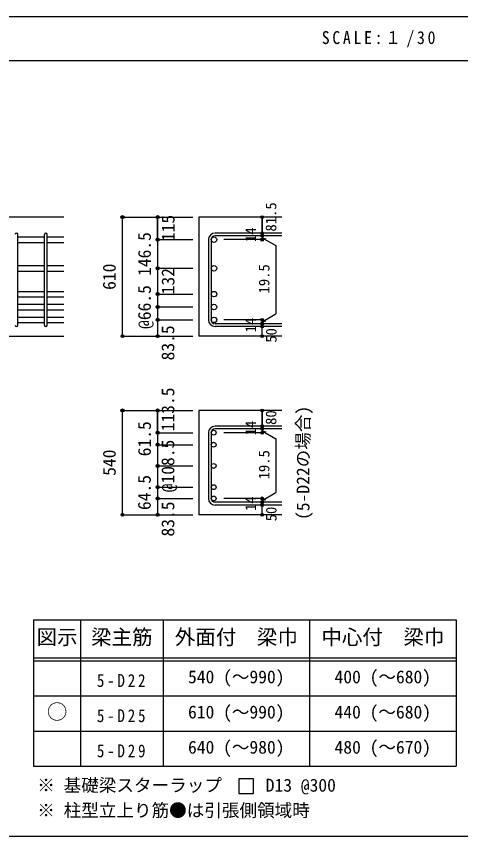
# Model space of a CAD drawing. Units: millimetres at full size, sheet at 1:30, with parts at other scales. Extents: x -5973 to 5954, y -4195 to 4201.
# Drawn here: x 1359 to 3633, y 3 to 4201 of the extents above; entities that cross this region are included whole.
import ezdxf
from ezdxf.enums import TextEntityAlignment as Align

# ---------------------------------------------------------------- set-up
doc = ezdxf.new("R2010")
doc.units = ezdxf.units.MM
doc.header["$LTSCALE"] = 30
doc.header["$PDMODE"] = 32
doc.header["$PDSIZE"] = 15
for name, color, linetype in [('0-1_躯体線', 2, 'Continuous'), ('0-5_基礎梁筋', 7, 'Continuous'), ('0-6_スタラップ筋', 7, 'Continuous'), ('0-7_文字', 4, 'Continuous'), ('0-D_寸法', 4, 'Continuous'), ('6-7_文字', 7, 'Continuous'), ('6-E_枠', 7, 'Continuous'), ('F-0_枠', 6, 'Continuous')]:
    doc.layers.add(name, color=color, linetype=linetype)
doc.styles.add('ＭＳ ゴシック', font='')
doc.styles.get('ＭＳ ゴシック').set_extended_font_data('MS Gothic')

msp = doc.modelspace()

# ---------------------------------------------------------------- linework, layer by layer
at = {"layer": '0-1_躯体線'}
for p, q in [((1602.44, 3173.3), (-97.56, 3173.3)), ((2717.44, 3173.3), (2292.44, 3173.3)), ((2292.44, 3173.3), (2292.44, 2564.3)), ((1202.44, 2564.3), (1602.44, 2564.3)), ((2717.44, 2564.3), (2292.44, 2564.3)), ((2717.44, 2183.72), (2292.44, 2183.72)), ((2292.44, 2183.72), (2292.44, 1650.22)), ((2717.44, 1650.22), (2292.44, 1650.22))]:
    msp.add_line(p, q, dxfattribs=at)
at = {"layer": '0-5_基礎梁筋'}
for p, q in [((1366.44, 3072.37), (1502.44, 3072.37)), ((1516.44, 3072.37), (1602.44, 3072.37)), ((1366.44, 3044.37), (1502.44, 3044.37)), ((1516.44, 3044.37), (1602.44, 3044.37)), ((1366.44, 2925.8), (1502.44, 2925.8)), ((1366.44, 2897.8), (1502.44, 2897.8)), ((1516.44, 2925.8), (1602.44, 2925.8)), ((1516.44, 2897.8), (1602.44, 2897.8)), ((1366.44, 2793.8), (1502.44, 2793.8)), ((1516.44, 2793.8), (1602.44, 2793.8)), ((1366.44, 2765.8), (1502.44, 2765.8)), ((1516.44, 2765.8), (1602.44, 2765.8)), ((1366.44, 2727.8), (1502.44, 2727.8)), ((1366.44, 2699.8), (1502.44, 2699.8)), ((1516.44, 2727.8), (1602.44, 2727.8)), ((1516.44, 2699.8), (1602.44, 2699.8)), ((1366.44, 2661.8), (1502.44, 2661.8)), ((1516.44, 2661.8), (1602.44, 2661.8)), ((1366.44, 2633.8), (1502.44, 2633.8)), ((1516.44, 2633.8), (1602.44, 2633.8))]:
    msp.add_line(p, q, dxfattribs=at)
at = {"layer": '0-5_基礎梁筋', "color": 3}
for centre, radius in [((2370.44, 3058.37), 14), ((2370.44, 2911.8), 14), ((2370.44, 2779.8), 14), ((2370.44, 2713.8), 14), ((2370.44, 2647.8), 14), ((2368.94, 2070.29), 12.5), ((2368.94, 2008.72), 12.5), ((2368.94, 1900.22), 12.5), ((2368.94, 1791.72), 12.5), ((2368.94, 1733.72), 12.5)]:
    msp.add_circle(centre, radius, dxfattribs=at)
at = {"layer": '0-6_スタラップ筋'}
for p, q in [((1366.44, 2621.3), (1366.44, 3084.87)), ((1502.44, 2621.3), (1502.44, 3084.87)), ((1516.44, 2621.3), (1516.44, 3084.87)), ((2717.44, 3091.87), (2375.94, 3091.87)), ((2717.44, 3077.87), (2375.94, 3077.87)), ((2342.44, 3058.37), (2342.44, 2647.8)), ((2356.44, 3058.37), (2356.44, 2647.8)), ((2717.44, 2628.3), (2375.94, 2628.3)), ((2717.44, 2614.3), (2375.94, 2614.3)), ((2717.44, 2103.79), (2375.94, 2103.79)), ((2342.44, 2070.29), (2342.44, 1733.72)), ((2356.44, 2070.29), (2356.44, 1733.72)), ((2717.44, 2089.79), (2375.94, 2089.79)), ((2717.44, 1714.22), (2375.94, 1714.22)), ((2717.44, 1700.22), (2375.94, 1700.22))]:
    msp.add_line(p, q, dxfattribs=at)
for centre, radius, start, end in [((1359.44, 3084.87), 7, 0, 180), ((1509.44, 3084.87), 7, 0, 180), ((2375.94, 3058.37), 33.5, 90, 180), ((2375.94, 3058.37), 19.5, 90, 180), ((2375.94, 2647.8), 33.5, 180, 270), ((2375.94, 2647.8), 19.5, 180, 270), ((1359.44, 2621.3), 7, 180, 0), ((1509.44, 2621.3), 7, 180, 0), ((2375.94, 2070.29), 33.5, 90, 180), ((2375.94, 2070.29), 19.5, 90, 180), ((2375.94, 1733.72), 33.5, 180, 270), ((2375.94, 1733.72), 19.5, 180, 270)]:
    msp.add_arc(centre, radius, start, end, dxfattribs=at)
at = {"layer": '0-D_寸法'}
for p, q in [((1902.44, 3173.3), (2082.44, 3173.3)), ((1902.44, 3173.3), (2082.44, 3173.3)), ((1902.44, 2564.3), (1902.44, 3173.3)), ((2082.44, 3058.37), (2082.44, 3173.3)), ((2082.44, 3173.3), (2262.44, 3173.3)), ((2082.44, 3173.3), (2082.44, 3058.37)), ((2617.44, 3077.87), (2617.44, 3091.87)), ((2617.44, 3077.87), (2617.44, 3058.37)), ((2617.44, 3068.12), (2636.76, 3062.94)), ((2617.44, 3068.12), (2687.5, 3027.67)), ((2082.44, 3058.37), (2262.44, 3058.37)), ((2082.44, 3058.37), (2262.44, 3058.37)), ((2082.44, 3058.37), (2082.44, 2911.8)), ((2617.44, 3058.37), (2421.35, 3058.37)), ((2687.5, 3027.67), (2687.5, 2678.5)), ((2082.44, 2911.8), (2262.44, 2911.8)), ((2082.44, 2911.8), (2082.44, 2647.8)), ((2082.44, 2779.8), (2262.44, 2779.8)), ((2082.44, 2713.8), (2262.44, 2713.8)), ((2082.44, 2647.8), (2262.44, 2647.8)), ((2082.44, 2647.8), (2082.44, 2564.3)), ((2617.44, 2647.8), (2421.35, 2647.8)), ((2617.44, 2638.05), (2687.5, 2678.5)), ((2617.44, 2628.3), (2617.44, 2647.8)), ((2617.44, 2638.05), (2636.76, 2643.23)), ((2617.44, 2614.3), (2617.44, 2628.3)), ((2617.44, 2564.3), (2617.44, 2614.3)), ((1902.44, 2564.3), (2082.44, 2564.3)), ((2082.44, 2564.3), (2262.44, 2564.3)), ((1902.44, 2183.72), (2082.44, 2183.72)), ((1902.44, 2183.72), (2082.44, 2183.72)), ((1902.44, 1650.22), (1902.44, 2183.72)), ((2082.44, 2183.72), (2262.44, 2183.72)), ((2082.44, 2070.29), (2082.44, 2183.72)), ((2082.44, 2183.72), (2082.44, 2070.29)), ((2617.44, 2089.79), (2617.44, 2103.79)), ((2082.44, 2070.29), (2262.44, 2070.29)), ((2082.44, 2070.29), (2082.44, 1733.72)), ((2617.44, 2070.29), (2421.35, 2070.29)), ((2617.44, 2089.79), (2617.44, 2070.29)), ((2617.44, 2080.04), (2636.76, 2074.86)), ((2617.44, 2080.04), (2687.5, 2039.59)), ((2687.5, 2039.59), (2687.5, 1764.42)), ((2082.44, 2008.72), (2262.44, 2008.72)), ((2082.44, 1900.22), (2262.44, 1900.22)), ((2082.44, 1791.72), (2262.44, 1791.72)), ((2617.44, 1723.97), (2687.5, 1764.42)), ((2082.44, 1733.72), (2262.44, 1733.72)), ((2082.44, 1733.72), (2082.44, 1650.22)), ((2617.44, 1733.72), (2421.35, 1733.72)), ((2617.44, 1714.22), (2617.44, 1733.72)), ((2617.44, 1723.97), (2636.76, 1729.14)), ((2617.44, 1700.22), (2617.44, 1714.22)), ((2617.44, 1650.22), (2617.44, 1700.22)), ((1902.44, 1650.22), (2082.44, 1650.22)), ((2082.44, 1650.22), (2262.44, 1650.22))]:
    msp.add_line(p, q, dxfattribs=at)
for points in [[(2617.44, 3173.3), (2617.44, 3091.87), (2617.44, 3173.3)], [(2617.44, 2183.72), (2617.44, 2103.79), (2617.44, 2183.72)]]:
    msp.add_lwpolyline(points, dxfattribs=at)
for centre, radius in [((1902.44, 3173.3), 8), ((1902.44, 3173.3), 7.2), ((1902.44, 3173.3), 6.4), ((1902.44, 3173.3), 5.6), ((1902.44, 3173.3), 4.8), ((1902.44, 3173.3), 4), ((1902.44, 3173.3), 3.2), ((1902.44, 3173.3), 2.4), ((1902.44, 3173.3), 1.6), ((1902.44, 3173.3), 0.8), ((2082.44, 3173.3), 8), ((2082.44, 3173.3), 7.2), ((2082.44, 3173.3), 6.4), ((2082.44, 3173.3), 5.6), ((2082.44, 3173.3), 4.8), ((2082.44, 3173.3), 4), ((2082.44, 3173.3), 3.2), ((2082.44, 3173.3), 2.4), ((2082.44, 3173.3), 1.6), ((2082.44, 3173.3), 0.8), ((2617.44, 3173.3), 4), ((2617.44, 3173.3), 3.6), ((2617.44, 3173.3), 3.2), ((2617.44, 3173.3), 2.8), ((2617.44, 3173.3), 2.4), ((2617.44, 3173.3), 2), ((2617.44, 3173.3), 1.6), ((2617.44, 3173.3), 1.2), ((2617.44, 3173.3), 0.8), ((2617.44, 3173.3), 0.4), ((2082.44, 3058.37), 8), ((2082.44, 3058.37), 7.2), ((2082.44, 3058.37), 6.4), ((2617.44, 3091.87), 4), ((2617.44, 3077.87), 4), ((2617.44, 3091.87), 3.6), ((2617.44, 3077.87), 3.6), ((2617.44, 3091.87), 3.2), ((2617.44, 3077.87), 3.2), ((2617.44, 3091.87), 2.8), ((2617.44, 3077.87), 2.8), ((2617.44, 3091.87), 2.4), ((2617.44, 3077.87), 2.4), ((2617.44, 3091.87), 2), ((2617.44, 3077.87), 2), ((2617.44, 3091.87), 1.6), ((2617.44, 3077.87), 1.6), ((2617.44, 3091.87), 1.2), ((2617.44, 3077.87), 1.2), ((2617.44, 3091.87), 0.8), ((2617.44, 3077.87), 0.8), ((2617.44, 3091.87), 0.4), ((2617.44, 3077.87), 0.4), ((2082.44, 3058.37), 5.6), ((2082.44, 3058.37), 4.8), ((2082.44, 3058.37), 4), ((2082.44, 3058.37), 3.2), ((2082.44, 3058.37), 2.4), ((2082.44, 3058.37), 1.6), ((2082.44, 3058.37), 0.8), ((2617.44, 3058.37), 4), ((2617.44, 3058.37), 3.6), ((2617.44, 3058.37), 3.2), ((2617.44, 3058.37), 2.8), ((2617.44, 3058.37), 2.4), ((2617.44, 3058.37), 2), ((2617.44, 3058.37), 1.6), ((2617.44, 3058.37), 1.2), ((2617.44, 3058.37), 0.8), ((2617.44, 3058.37), 0.4), ((2082.44, 2911.8), 8), ((2082.44, 2911.8), 7.2), ((2082.44, 2911.8), 6.4), ((2082.44, 2911.8), 5.6), ((2082.44, 2911.8), 4.8), ((2082.44, 2911.8), 4), ((2082.44, 2911.8), 3.2), ((2082.44, 2911.8), 2.4), ((2082.44, 2911.8), 1.6), ((2082.44, 2911.8), 0.8), ((2082.44, 2779.8), 8), ((2082.44, 2779.8), 7.2), ((2082.44, 2779.8), 6.4), ((2082.44, 2779.8), 5.6), ((2082.44, 2779.8), 4.8), ((2082.44, 2779.8), 4), ((2082.44, 2779.8), 3.2), ((2082.44, 2779.8), 2.4), ((2082.44, 2779.8), 1.6), ((2082.44, 2779.8), 0.8), ((2082.44, 2713.8), 8), ((2082.44, 2713.8), 7.2), ((2082.44, 2713.8), 6.4), ((2082.44, 2713.8), 5.6), ((2082.44, 2713.8), 4.8), ((2082.44, 2713.8), 4), ((2082.44, 2713.8), 3.2), ((2082.44, 2713.8), 2.4), ((2082.44, 2713.8), 1.6), ((2082.44, 2713.8), 0.8), ((2082.44, 2647.8), 8), ((2082.44, 2647.8), 7.2), ((2082.44, 2647.8), 6.4), ((2082.44, 2647.8), 5.6), ((2082.44, 2647.8), 4.8), ((2082.44, 2647.8), 4), ((2082.44, 2647.8), 3.2), ((2082.44, 2647.8), 2.4), ((2082.44, 2647.8), 1.6), ((2082.44, 2647.8), 0.8), ((2617.44, 2647.8), 4), ((2617.44, 2647.8), 3.6), ((2617.44, 2647.8), 3.2), ((2617.44, 2647.8), 2.8), ((2617.44, 2647.8), 2.4), ((2617.44, 2647.8), 2), ((2617.44, 2647.8), 1.6), ((2617.44, 2647.8), 1.2), ((2617.44, 2647.8), 0.8), ((2617.44, 2647.8), 0.4), ((2617.44, 2628.3), 4), ((2617.44, 2614.3), 4), ((2617.44, 2628.3), 3.6), ((2617.44, 2614.3), 3.6), ((2617.44, 2628.3), 3.2), ((2617.44, 2614.3), 3.2), ((2617.44, 2628.3), 2.8), ((2617.44, 2614.3), 2.8), ((2617.44, 2628.3), 2.4), ((2617.44, 2614.3), 2.4), ((2617.44, 2628.3), 2), ((2617.44, 2614.3), 2), ((2617.44, 2628.3), 1.6), ((2617.44, 2614.3), 1.6), ((2617.44, 2628.3), 1.2), ((2617.44, 2614.3), 1.2), ((2617.44, 2628.3), 0.8), ((2617.44, 2614.3), 0.8), ((2617.44, 2628.3), 0.4), ((2617.44, 2614.3), 0.4), ((1902.44, 2564.3), 7.2), ((1902.44, 2564.3), 6.4), ((1902.44, 2564.3), 5.6), ((1902.44, 2564.3), 4.8), ((1902.44, 2564.3), 4), ((1902.44, 2564.3), 3.2), ((1902.44, 2564.3), 2.4), ((1902.44, 2564.3), 1.6), ((1902.44, 2564.3), 0.8), ((2082.44, 2564.3), 7.2), ((2082.44, 2564.3), 6.4), ((2082.44, 2564.3), 5.6), ((2082.44, 2564.3), 4.8), ((2082.44, 2564.3), 4), ((2082.44, 2564.3), 3.2), ((2082.44, 2564.3), 2.4), ((2082.44, 2564.3), 1.6), ((2082.44, 2564.3), 0.8), ((2617.44, 2564.3), 4), ((2617.44, 2564.3), 3.6), ((2617.44, 2564.3), 3.2), ((2617.44, 2564.3), 2.8), ((2617.44, 2564.3), 2.4), ((2617.44, 2564.3), 2), ((2617.44, 2564.3), 1.6), ((2617.44, 2564.3), 1.2), ((2617.44, 2564.3), 0.8), ((2617.44, 2564.3), 0.4), ((1902.44, 2183.72), 8), ((1902.44, 2183.72), 7.2), ((1902.44, 2183.72), 6.4), ((1902.44, 2183.72), 5.6), ((1902.44, 2183.72), 4.8), ((1902.44, 2183.72), 4), ((1902.44, 2183.72), 3.2), ((1902.44, 2183.72), 2.4), ((1902.44, 2183.72), 1.6), ((1902.44, 2183.72), 0.8), ((2082.44, 2183.72), 8), ((2082.44, 2183.72), 7.2), ((2082.44, 2183.72), 6.4), ((2082.44, 2183.72), 5.6), ((2082.44, 2183.72), 4.8), ((2082.44, 2183.72), 4), ((2082.44, 2183.72), 3.2), ((2082.44, 2183.72), 2.4), ((2082.44, 2183.72), 1.6), ((2082.44, 2183.72), 0.8), ((2617.44, 2183.72), 4), ((2617.44, 2183.72), 3.6), ((2617.44, 2183.72), 3.2), ((2617.44, 2183.72), 2.8), ((2617.44, 2183.72), 2.4), ((2617.44, 2183.72), 2), ((2617.44, 2183.72), 1.6), ((2617.44, 2183.72), 1.2), ((2617.44, 2183.72), 0.8), ((2617.44, 2183.72), 0.4), ((2617.44, 2103.79), 4), ((2617.44, 2103.79), 3.6), ((2617.44, 2103.79), 3.2), ((2617.44, 2103.79), 2.8), ((2617.44, 2103.79), 2.4), ((2617.44, 2103.79), 2), ((2617.44, 2103.79), 1.6), ((2617.44, 2103.79), 1.2), ((2617.44, 2103.79), 0.8), ((2617.44, 2103.79), 0.4), ((2082.44, 2070.29), 8), ((2082.44, 2070.29), 7.2), ((2082.44, 2070.29), 6.4), ((2082.44, 2070.29), 5.6), ((2082.44, 2070.29), 4.8), ((2082.44, 2070.29), 4), ((2082.44, 2070.29), 3.2), ((2082.44, 2070.29), 2.4), ((2082.44, 2070.29), 1.6), ((2082.44, 2070.29), 0.8), ((2617.44, 2089.79), 4), ((2617.44, 2070.29), 4), ((2617.44, 2089.79), 3.6), ((2617.44, 2070.29), 3.6), ((2617.44, 2089.79), 3.2), ((2617.44, 2070.29), 3.2), ((2617.44, 2089.79), 2.8), ((2617.44, 2070.29), 2.8), ((2617.44, 2089.79), 2.4), ((2617.44, 2070.29), 2.4), ((2617.44, 2089.79), 2), ((2617.44, 2070.29), 2), ((2617.44, 2089.79), 1.6), ((2617.44, 2070.29), 1.6), ((2617.44, 2089.79), 1.2), ((2617.44, 2070.29), 1.2), ((2617.44, 2089.79), 0.8), ((2617.44, 2070.29), 0.8), ((2617.44, 2089.79), 0.4), ((2617.44, 2070.29), 0.4), ((2082.44, 2008.72), 8), ((2082.44, 2008.72), 7.2), ((2082.44, 2008.72), 6.4), ((2082.44, 2008.72), 5.6), ((2082.44, 2008.72), 4.8), ((2082.44, 2008.72), 4), ((2082.44, 2008.72), 3.2), ((2082.44, 2008.72), 2.4), ((2082.44, 2008.72), 1.6), ((2082.44, 2008.72), 0.8), ((2082.44, 1900.22), 8), ((2082.44, 1900.22), 7.2), ((2082.44, 1900.22), 6.4), ((2082.44, 1900.22), 5.6), ((2082.44, 1900.22), 4.8), ((2082.44, 1900.22), 4), ((2082.44, 1900.22), 3.2), ((2082.44, 1900.22), 2.4), ((2082.44, 1900.22), 1.6), ((2082.44, 1900.22), 0.8), ((2082.44, 1791.72), 8), ((2082.44, 1791.72), 7.2), ((2082.44, 1791.72), 6.4), ((2082.44, 1791.72), 5.6), ((2082.44, 1791.72), 4.8), ((2082.44, 1791.72), 4), ((2082.44, 1791.72), 3.2), ((2082.44, 1791.72), 2.4), ((2082.44, 1791.72), 1.6), ((2082.44, 1791.72), 0.8), ((2082.44, 1733.72), 8), ((2082.44, 1733.72), 7.2), ((2082.44, 1733.72), 6.4), ((2082.44, 1733.72), 5.6), ((2082.44, 1733.72), 4.8), ((2082.44, 1733.72), 4), ((2082.44, 1733.72), 3.2), ((2082.44, 1733.72), 2.4), ((2082.44, 1733.72), 1.6), ((2082.44, 1733.72), 0.8), ((2617.44, 1733.72), 4), ((2617.44, 1733.72), 3.6), ((2617.44, 1733.72), 3.2), ((2617.44, 1733.72), 2.8), ((2617.44, 1733.72), 2.4), ((2617.44, 1733.72), 2), ((2617.44, 1733.72), 1.6), ((2617.44, 1733.72), 1.2), ((2617.44, 1733.72), 0.8), ((2617.44, 1733.72), 0.4), ((2617.44, 1714.22), 4), ((2617.44, 1700.22), 4), ((2617.44, 1714.22), 3.6), ((2617.44, 1700.22), 3.6), ((2617.44, 1714.22), 3.2), ((2617.44, 1700.22), 3.2), ((2617.44, 1714.22), 2.8), ((2617.44, 1700.22), 2.8), ((2617.44, 1714.22), 2.4), ((2617.44, 1700.22), 2.4), ((2617.44, 1714.22), 2), ((2617.44, 1700.22), 2), ((2617.44, 1714.22), 1.6), ((2617.44, 1700.22), 1.6), ((2617.44, 1714.22), 1.2), ((2617.44, 1700.22), 1.2), ((2617.44, 1714.22), 0.8), ((2617.44, 1700.22), 0.8), ((2617.44, 1714.22), 0.4), ((2617.44, 1700.22), 0.4), ((1902.44, 1650.22), 7.2), ((1902.44, 1650.22), 6.4), ((1902.44, 1650.22), 5.6), ((1902.44, 1650.22), 4.8), ((1902.44, 1650.22), 4), ((1902.44, 1650.22), 3.2), ((1902.44, 1650.22), 2.4), ((1902.44, 1650.22), 1.6), ((1902.44, 1650.22), 0.8), ((2082.44, 1650.22), 7.2), ((2082.44, 1650.22), 6.4), ((2082.44, 1650.22), 5.6), ((2082.44, 1650.22), 4.8), ((2082.44, 1650.22), 4), ((2082.44, 1650.22), 3.2), ((2082.44, 1650.22), 2.4), ((2082.44, 1650.22), 1.6), ((2082.44, 1650.22), 0.8), ((2617.44, 1650.22), 4), ((2617.44, 1650.22), 3.6), ((2617.44, 1650.22), 3.2), ((2617.44, 1650.22), 2.8), ((2617.44, 1650.22), 2.4), ((2617.44, 1650.22), 2), ((2617.44, 1650.22), 1.6), ((2617.44, 1650.22), 1.2), ((2617.44, 1650.22), 0.8), ((2617.44, 1650.22), 0.4)]:
    msp.add_circle(centre, radius, dxfattribs=at)
at = {"layer": '0-D_寸法', "color": 7}
for p in [(1902.44, 3173.3), (2082.44, 3173.3), (2617.44, 3173.3), (2082.44, 3058.37), (2617.44, 3091.87), (2617.44, 3077.87), (2617.44, 3058.37), (2082.44, 2911.8), (2082.44, 2779.8), (2082.44, 2713.8), (2082.44, 2647.8), (2617.44, 2647.8), (2617.44, 2647.8), (2617.44, 2628.3), (2617.44, 2614.3), (1902.44, 2564.3), (2082.44, 2564.3), (2617.44, 2564.3), (1902.44, 2183.72), (2082.44, 2183.72), (2617.44, 2183.72), (2617.44, 2103.79), (2082.44, 2070.29), (2617.44, 2089.79), (2617.44, 2070.29), (2082.44, 2008.72), (2082.44, 1900.22), (2082.44, 1791.72), (2082.44, 1733.72), (2617.44, 1733.72), (2617.44, 1733.72), (2617.44, 1714.22), (2617.44, 1700.22), (1902.44, 1650.22), (2082.44, 1650.22), (2617.44, 1650.22)]:
    msp.add_point(p, dxfattribs=at)
at = {"layer": '6-7_文字'}
msp.add_lwpolyline([(2497.5, 223.87), (2572.5, 223.87), (2572.5, 298.87), (2497.5, 298.87)], close=True, dxfattribs=at)
at = {"layer": '6-E_枠', "color": 3}
for p, q in [((1447.71, 1112.77), (1447.71, 362.77)), ((1447.71, 1112.77), (3610.24, 1112.77)), ((3610.24, 1112.77), (3610.24, 362.77)), ((1447.71, 362.77), (3610.24, 362.77))]:
    msp.add_line(p, q, dxfattribs=at)
at = {"layer": '6-E_枠'}
for p, q in [((1687.71, 1112.77), (1687.71, 362.77)), ((2110.24, 1112.77), (2110.24, 362.77)), ((2860.24, 1112.77), (2860.24, 362.77)), ((1447.71, 917.77), (3610.24, 917.77)), ((1447.71, 902.77), (3610.24, 902.77)), ((1447.71, 722.77), (3610.24, 722.77)), ((1447.71, 542.77), (3610.24, 542.77))]:
    msp.add_line(p, q, dxfattribs=at)
at = {"layer": 'F-0_枠'}
msp.add_line((-5972.88, 4201.15), (5954.1, 4201.15), dxfattribs=at)
at = {"layer": 'F-0_枠', "color": 2}
for p, q in [((-5972.88, 3976.15), (3723.6, 3976.15)), ((3723.6, 2.95), (-5972.88, 2.95))]:
    msp.add_line(p, q, dxfattribs=at)

# ---------------------------------------------------------------- texts
at = {"layer": '0-7_文字', "color": 7, "style": 'ＭＳ ゴシック'}
msp.add_text('(5-D22の場合)', height=65.98, rotation=90, dxfattribs=at).set_placement((2879.15, 1623.73), align=Align.BOTTOM_LEFT)
at = {"layer": '0-D_寸法', "style": 'ＭＳ ゴシック'}
for s, height, p in [('81.5', 54.99, (2706.33, 3099.71)), ('115', 65.98, (2188.54, 3050.75)), ('14', 54.99, (2602.21, 3046.44)), ('146.5', 65.98, (2067.6, 2872.53)), ('610', 65.98, (1887.44, 2801.3)), ('132', 65.98, (2188.08, 2778.45)), ('19.5', 54.99, (2670.99, 2783.02)), ('@66.5', 65.98, (2067.44, 2601.3)), ('14', 54.99, (2602.18, 2583.62)), ('83.5', 65.98, (2187.51, 2440.35)), ('50', 54.99, (2707.44, 2530.8)), ('113.5', 65.98, (2187.44, 2077.29)), ('80', 54.99, (2706.33, 2110.13)), ('61.5', 65.98, (2067.44, 1949.5)), ('14', 54.99, (2602.21, 2056.85)), ('@108.5', 65.98, (2187.44, 1765.22)), ('540', 65.98, (1887.44, 1849.47)), ('19.5', 54.99, (2671.03, 1831.39)), ('64.5', 65.98, (2067.05, 1674.45)), ('14', 54.99, (2602.18, 1669.54)), ('83.5', 65.98, (2187.44, 1538.72)), ('50', 54.99, (2707.44, 1616.72))]:
    msp.add_text(s, height=height, rotation=90, dxfattribs=at).set_placement(p, align=Align.BOTTOM_LEFT)
at = {"layer": '6-7_文字', "color": 2, "style": 'ＭＳ ゴシック'}
for s, p in [('図示', (1462.71, 962.77)), ('梁主筋', (1741.48, 962.77)), ('外面付\u3000梁巾', (2170.24, 962.77)), ('中心付\u3000梁巾', (2920.24, 962.77)), ('○', (1515.21, 580.27))]:
    msp.add_text(s, height=76.98, dxfattribs=at).set_placement(p, align=Align.BOTTOM_LEFT)
at = {"layer": '6-7_文字', "style": 'ＭＳ ゴシック'}
for s, p in [('540 (～990)', (2237.74, 767.77)), ('400 (～680)', (2987.74, 767.77)), ('610 (～990)', (2237.74, 587.77)), ('440 (～680)', (2987.74, 587.77)), ('640 (～980)', (2237.74, 407.77)), ('480 (～670)', (2987.74, 407.77)), ('※ 基礎梁スターラップ     D13 @300', (1466.27, 213.19)), ('※ 柱型立上り筋●は引張側領域時', (1466.27, 84.68))]:
    msp.add_text(s, height=65.98, dxfattribs=at).set_placement(p, align=Align.BOTTOM_LEFT)
at = {"layer": '6-7_文字', "color": 2, "insert": (2922.26, 4043.65), "char_height": 65.98, "attachment_point": 7, "style": 'ＭＳ ゴシック'}
msp.add_mtext('\\T1.34;\\W0.9;SCALE:１/30', dxfattribs=at)
at = {"layer": '6-7_文字', "char_height": 65.98, "attachment_point": 7, "style": 'ＭＳ ゴシック'}
for s, insert in [('\\T1.38;\\W0.85;5-D22', (1771.48, 767.77)), ('\\T1.38;\\W0.85;5-D25', (1771.48, 587.77)), ('\\T1.38;\\W0.85;5-D29', (1771.48, 407.77))]:
    msp.add_mtext(s, dxfattribs=dict(at, insert=insert))

doc.saveas('drawing.dxf')
